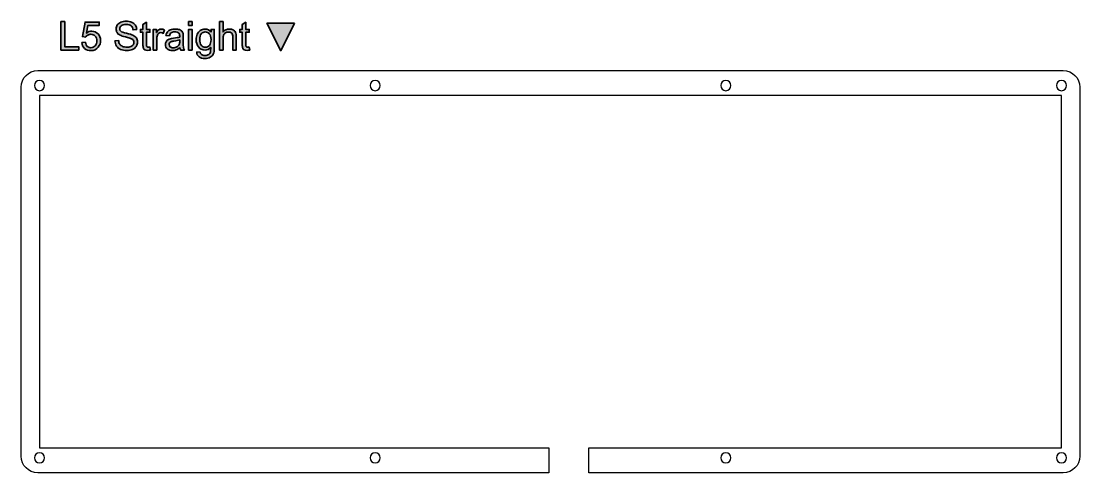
# Model space of a CAD drawing. Header units: millimetres. Extents: x 800 to 1120, y 479 to 616.
import ezdxf

# ---------------------------------------------------------------- set-up
doc = ezdxf.new("R2010")
doc.units = ezdxf.units.MM
doc.header["$MEASUREMENT"] = 0

# ---------------------------------------------------------------- blocks, each defined once
blk = doc.blocks.new('block 2')
at = {"color": 7, "lineweight": 25, "true_color": 0xffffff}
blk.add_open_spline([(959.5, 479.22), (959.5, 479.22), (959.5, 486.74), (959.5, 486.74), (959.5, 486.74), (805.54, 486.74), (805.54, 486.74), (805.54, 486.74), (805.54, 593.26), (805.54, 593.26), (805.54, 593.26), (1114.46, 593.26), (1114.46, 593.26), (1114.46, 593.26), (1114.46, 486.74), (1114.46, 486.74), (1114.46, 486.74), (971.61, 486.74), (971.61, 486.74), (971.61, 486.74), (971.61, 479.22), (971.61, 479.22), (971.61, 479.22), (1114.99, 479.22), (1114.99, 479.22), (1117.75, 479.22), (1119.99, 481.45), (1119.99, 484.22), (1119.99, 484.22), (1119.99, 595.78), (1119.99, 595.78), (1119.99, 598.55), (1117.75, 600.78), (1114.99, 600.78), (1114.99, 600.78), (805.01, 600.78), (805.01, 600.78), (802.25, 600.78), (800.01, 598.55), (800.01, 595.78), (800.01, 595.78), (800.01, 484.22), (800.01, 484.22), (800.01, 481.45), (802.25, 479.22), (805.01, 479.22), (805.01, 479.22), (959.5, 479.22), (959.5, 479.22)], degree=3, knots=[0, 0, 0, 0, 1, 1, 1, 2, 2, 2, 3, 3, 3, 4, 4, 4, 5, 5, 5, 6, 6, 6, 7, 7, 7, 8, 8, 8, 9, 9, 9, 10, 10, 10, 11, 11, 11, 12, 12, 12, 13, 13, 13, 14, 14, 14, 15, 15, 15, 16, 16, 16, 16], dxfattribs=at)
blk = doc.blocks.new('block 3')
at = {"color": 7, "lineweight": 25, "true_color": 0xffffff}
blk.add_open_spline([(1112.91, 483.74), (1112.91, 484.6), (1113.61, 485.29), (1114.46, 485.29), (1115.32, 485.29), (1116.01, 484.6), (1116.01, 483.74), (1116.01, 482.88), (1115.32, 482.19), (1114.46, 482.19), (1113.61, 482.19), (1112.91, 482.88), (1112.91, 483.74), (1112.91, 483.74), (1112.91, 483.74), (1112.91, 483.74)], degree=3, knots=[0, 0, 0, 0, 1, 1, 1, 2, 2, 2, 3, 3, 3, 4, 4, 4, 5, 5, 5, 5], dxfattribs=at)
blk = doc.blocks.new('block 4')
at = {"color": 7, "lineweight": 25, "true_color": 0xffffff}
blk.add_open_spline([(803.99, 596.26), (803.99, 597.12), (804.68, 597.81), (805.54, 597.81), (806.39, 597.81), (807.09, 597.12), (807.09, 596.26), (807.09, 595.4), (806.39, 594.71), (805.54, 594.71), (804.68, 594.71), (803.99, 595.4), (803.99, 596.26), (803.99, 596.26), (803.99, 596.26), (803.99, 596.26)], degree=3, knots=[0, 0, 0, 0, 1, 1, 1, 2, 2, 2, 3, 3, 3, 4, 4, 4, 5, 5, 5, 5], dxfattribs=at)
blk = doc.blocks.new('block 5')
at = {"color": 7, "lineweight": 25, "true_color": 0xffffff}
blk.add_open_spline([(1112.91, 596.26), (1112.91, 597.12), (1113.61, 597.81), (1114.46, 597.81), (1115.32, 597.81), (1116.01, 597.12), (1116.01, 596.26), (1116.01, 595.4), (1115.32, 594.71), (1114.46, 594.71), (1113.61, 594.71), (1112.91, 595.4), (1112.91, 596.26), (1112.91, 596.26), (1112.91, 596.26), (1112.91, 596.26)], degree=3, knots=[0, 0, 0, 0, 1, 1, 1, 2, 2, 2, 3, 3, 3, 4, 4, 4, 5, 5, 5, 5], dxfattribs=at)
blk = doc.blocks.new('block 6')
at = {"color": 7, "lineweight": 25, "true_color": 0xffffff}
blk.add_open_spline([(803.99, 483.74), (803.99, 484.6), (804.68, 485.29), (805.54, 485.29), (806.39, 485.29), (807.09, 484.6), (807.09, 483.74), (807.09, 482.88), (806.39, 482.19), (805.54, 482.19), (804.68, 482.19), (803.99, 482.88), (803.99, 483.74), (803.99, 483.74), (803.99, 483.74), (803.99, 483.74)], degree=3, knots=[0, 0, 0, 0, 1, 1, 1, 2, 2, 2, 3, 3, 3, 4, 4, 4, 5, 5, 5, 5], dxfattribs=at)
blk = doc.blocks.new('block 7')
at = {"color": 7, "lineweight": 25, "true_color": 0xffffff}
blk.add_open_spline([(1011.44, 483.74), (1011.44, 484.6), (1012.14, 485.29), (1012.99, 485.29), (1013.85, 485.29), (1014.54, 484.6), (1014.54, 483.74), (1014.54, 482.88), (1013.85, 482.19), (1012.99, 482.19), (1012.14, 482.19), (1011.44, 482.88), (1011.44, 483.74), (1011.44, 483.74), (1011.44, 483.74), (1011.44, 483.74)], degree=3, knots=[0, 0, 0, 0, 1, 1, 1, 2, 2, 2, 3, 3, 3, 4, 4, 4, 5, 5, 5, 5], dxfattribs=at)
blk = doc.blocks.new('block 8')
at = {"color": 7, "lineweight": 25, "true_color": 0xffffff}
blk.add_open_spline([(905.46, 596.26), (905.46, 597.12), (906.15, 597.81), (907.01, 597.81), (907.86, 597.81), (908.56, 597.12), (908.56, 596.26), (908.56, 595.4), (907.86, 594.71), (907.01, 594.71), (906.15, 594.71), (905.46, 595.4), (905.46, 596.26), (905.46, 596.26), (905.46, 596.26), (905.46, 596.26)], degree=3, knots=[0, 0, 0, 0, 1, 1, 1, 2, 2, 2, 3, 3, 3, 4, 4, 4, 5, 5, 5, 5], dxfattribs=at)
blk = doc.blocks.new('block 9')
at = {"color": 7, "lineweight": 25, "true_color": 0xffffff}
blk.add_open_spline([(1011.44, 596.26), (1011.44, 597.12), (1012.14, 597.81), (1012.99, 597.81), (1013.85, 597.81), (1014.54, 597.12), (1014.54, 596.26), (1014.54, 595.4), (1013.85, 594.71), (1012.99, 594.71), (1012.14, 594.71), (1011.44, 595.4), (1011.44, 596.26), (1011.44, 596.26), (1011.44, 596.26), (1011.44, 596.26)], degree=3, knots=[0, 0, 0, 0, 1, 1, 1, 2, 2, 2, 3, 3, 3, 4, 4, 4, 5, 5, 5, 5], dxfattribs=at)
blk = doc.blocks.new('block 10')
at = {"color": 7, "lineweight": 25, "true_color": 0xffffff}
blk.add_open_spline([(905.46, 483.74), (905.46, 484.6), (906.15, 485.29), (907.01, 485.29), (907.86, 485.29), (908.56, 484.6), (908.56, 483.74), (908.56, 482.88), (907.86, 482.19), (907.01, 482.19), (906.15, 482.19), (905.46, 482.88), (905.46, 483.74), (905.46, 483.74), (905.46, 483.74), (905.46, 483.74)], degree=3, knots=[0, 0, 0, 0, 1, 1, 1, 2, 2, 2, 3, 3, 3, 4, 4, 4, 5, 5, 5, 5], dxfattribs=at)
blk = doc.blocks.new('block 11')
at = {"true_color": 0xed1c24}
h = blk.add_hatch(color=240, dxfattribs=at)
h.dxf.hatch_style = 2
h.paths.add_polyline_path([(812.03, 607), (812.03, 615.59), (813.16, 615.59), (813.16, 608.01), (817.39, 608.01), (817.39, 607)])
h = blk.add_hatch(color=240, dxfattribs=at)
h.dxf.hatch_style = 2
edge = h.paths.add_edge_path()
edge.add_spline(control_points=[(818.32, 609.25), (818.32, 609.25), (819.43, 609.34), (819.43, 609.34), (819.51, 608.8), (819.7, 608.4), (820, 608.13), (820.3, 607.86), (820.66, 607.72), (821.08, 607.72), (821.59, 607.72), (822.02, 607.91), (822.37, 608.29), (822.72, 608.68), (822.89, 609.19), (822.89, 609.82), (822.89, 610.42), (822.73, 610.89), (822.39, 611.24), (822.05, 611.59), (821.61, 611.76), (821.06, 611.76), (820.72, 611.76), (820.41, 611.69), (820.14, 611.53), (819.87, 611.38), (819.65, 611.18), (819.5, 610.93), (819.5, 610.93), (818.51, 611.06), (818.51, 611.06), (818.51, 611.06), (819.34, 615.47), (819.34, 615.47), (819.34, 615.47), (823.61, 615.47), (823.61, 615.47), (823.61, 615.47), (823.61, 614.46), (823.61, 614.46), (823.61, 614.46), (820.18, 614.46), (820.18, 614.46), (820.18, 614.46), (819.72, 612.16), (819.72, 612.16), (820.23, 612.52), (820.78, 612.7), (821.34, 612.7), (822.09, 612.7), (822.72, 612.44), (823.24, 611.92), (823.76, 611.4), (824.01, 610.73), (824.01, 609.91), (824.01, 609.13), (823.79, 608.46), (823.33, 607.9), (822.78, 607.2), (822.03, 606.85), (821.08, 606.85), (820.3, 606.85), (819.66, 607.07), (819.17, 607.51), (818.67, 607.95), (818.39, 608.53), (818.32, 609.25)], knot_values=[0, 0, 0, 0, 1, 1, 1, 2, 2, 2, 3, 3, 3, 4, 4, 4, 5, 5, 5, 6, 6, 6, 7, 7, 7, 8, 8, 8, 9, 9, 9, 10, 10, 10, 11, 11, 11, 12, 12, 12, 13, 13, 13, 14, 14, 14, 15, 15, 15, 16, 16, 16, 17, 17, 17, 18, 18, 18, 19, 19, 19, 20, 20, 20, 21, 21, 21, 22, 22, 22, 22], degree=3, periodic=1)
h = blk.add_hatch(color=240, dxfattribs=at)
h.dxf.hatch_style = 2
edge = h.paths.add_edge_path()
edge.add_spline(control_points=[(828.37, 609.76), (828.37, 609.76), (829.44, 609.85), (829.44, 609.85), (829.49, 609.42), (829.61, 609.07), (829.79, 608.8), (829.98, 608.52), (830.27, 608.3), (830.66, 608.13), (831.05, 607.96), (831.49, 607.87), (831.98, 607.87), (832.41, 607.87), (832.79, 607.94), (833.12, 608.07), (833.46, 608.2), (833.7, 608.37), (833.87, 608.6), (834.03, 608.82), (834.11, 609.07), (834.11, 609.33), (834.11, 609.6), (834.03, 609.84), (833.87, 610.04), (833.72, 610.24), (833.46, 610.41), (833.1, 610.54), (832.87, 610.63), (832.36, 610.77), (831.57, 610.96), (830.78, 611.15), (830.23, 611.33), (829.91, 611.5), (829.5, 611.71), (829.2, 611.98), (829, 612.3), (828.8, 612.62), (828.7, 612.97), (828.7, 613.37), (828.7, 613.8), (828.82, 614.21), (829.06, 614.58), (829.31, 614.96), (829.67, 615.25), (830.14, 615.44), (830.62, 615.64), (831.14, 615.74), (831.72, 615.74), (832.36, 615.74), (832.92, 615.63), (833.4, 615.43), (833.89, 615.22), (834.26, 614.92), (834.53, 614.52), (834.79, 614.12), (834.93, 613.67), (834.95, 613.17), (834.95, 613.17), (833.86, 613.09), (833.86, 613.09), (833.8, 613.63), (833.6, 614.04), (833.26, 614.32), (832.92, 614.6), (832.43, 614.73), (831.77, 614.73), (831.08, 614.73), (830.58, 614.61), (830.26, 614.36), (829.95, 614.1), (829.79, 613.8), (829.79, 613.45), (829.79, 613.14), (829.9, 612.88), (830.12, 612.68), (830.34, 612.48), (830.92, 612.28), (831.84, 612.07), (832.76, 611.86), (833.4, 611.68), (833.74, 611.52), (834.24, 611.29), (834.61, 611), (834.85, 610.65), (835.09, 610.29), (835.21, 609.89), (835.21, 609.43), (835.21, 608.97), (835.07, 608.54), (834.81, 608.13), (834.55, 607.73), (834.17, 607.42), (833.68, 607.19), (833.19, 606.97), (832.64, 606.85), (832.03, 606.85), (831.25, 606.85), (830.6, 606.97), (830.08, 607.19), (829.55, 607.42), (829.14, 607.76), (828.84, 608.22), (828.54, 608.67), (828.38, 609.19), (828.37, 609.76)], knot_values=[0, 0, 0, 0, 1, 1, 1, 2, 2, 2, 3, 3, 3, 4, 4, 4, 5, 5, 5, 6, 6, 6, 7, 7, 7, 8, 8, 8, 9, 9, 9, 10, 10, 10, 11, 11, 11, 12, 12, 12, 13, 13, 13, 14, 14, 14, 15, 15, 15, 16, 16, 16, 17, 17, 17, 18, 18, 18, 19, 19, 19, 20, 20, 20, 21, 21, 21, 22, 22, 22, 23, 23, 23, 24, 24, 24, 25, 25, 25, 26, 26, 26, 27, 27, 27, 28, 28, 28, 29, 29, 29, 30, 30, 30, 31, 31, 31, 32, 32, 32, 33, 33, 33, 34, 34, 34, 35, 35, 35, 35], degree=3, periodic=1)
h = blk.add_hatch(color=240, dxfattribs=at)
h.dxf.hatch_style = 2
edge = h.paths.add_edge_path()
edge.add_spline(control_points=[(838.93, 607.94), (838.93, 607.94), (839.08, 607.01), (839.08, 607.01), (838.78, 606.95), (838.52, 606.92), (838.28, 606.92), (837.9, 606.92), (837.6, 606.98), (837.39, 607.1), (837.18, 607.22), (837.03, 607.38), (836.95, 607.58), (836.86, 607.77), (836.82, 608.19), (836.82, 608.82), (836.82, 608.82), (836.82, 612.4), (836.82, 612.4), (836.82, 612.4), (836.04, 612.4), (836.04, 612.4), (836.04, 612.4), (836.04, 613.22), (836.04, 613.22), (836.04, 613.22), (836.82, 613.22), (836.82, 613.22), (836.82, 613.22), (836.82, 614.76), (836.82, 614.76), (836.82, 614.76), (837.87, 615.4), (837.87, 615.4), (837.87, 615.4), (837.87, 613.22), (837.87, 613.22), (837.87, 613.22), (838.93, 613.22), (838.93, 613.22), (838.93, 613.22), (838.93, 612.4), (838.93, 612.4), (838.93, 612.4), (837.87, 612.4), (837.87, 612.4), (837.87, 612.4), (837.87, 608.76), (837.87, 608.76), (837.87, 608.46), (837.88, 608.27), (837.92, 608.18), (837.96, 608.1), (838.02, 608.03), (838.1, 607.98), (838.19, 607.93), (838.31, 607.9), (838.46, 607.9), (838.58, 607.9), (838.73, 607.92), (838.93, 607.94)], knot_values=[0, 0, 0, 0, 1, 1, 1, 2, 2, 2, 3, 3, 3, 4, 4, 4, 5, 5, 5, 6, 6, 6, 7, 7, 7, 8, 8, 8, 9, 9, 9, 10, 10, 10, 11, 11, 11, 12, 12, 12, 13, 13, 13, 14, 14, 14, 15, 15, 15, 16, 16, 16, 17, 17, 17, 18, 18, 18, 19, 19, 19, 20, 20, 20, 20], degree=3, periodic=1)
h = blk.add_hatch(color=240, dxfattribs=at)
h.dxf.hatch_style = 2
h.paths.add_polyline_path([(850.63, 614.38), (850.63, 615.59), (851.69, 615.59), (851.69, 614.38)])
h.paths.add_polyline_path([(850.63, 607), (850.63, 613.22), (851.69, 613.22), (851.69, 607)])
h = blk.add_hatch(color=240, dxfattribs=at)
h.dxf.hatch_style = 2
edge = h.paths.add_edge_path()
edge.add_spline(control_points=[(859.97, 607), (859.97, 607), (859.97, 615.59), (859.97, 615.59), (859.97, 615.59), (861.02, 615.59), (861.02, 615.59), (861.02, 615.59), (861.02, 612.51), (861.02, 612.51), (861.51, 613.08), (862.13, 613.36), (862.88, 613.36), (863.35, 613.36), (863.75, 613.27), (864.09, 613.09), (864.43, 612.91), (864.67, 612.66), (864.82, 612.34), (864.96, 612.02), (865.04, 611.55), (865.04, 610.94), (865.04, 610.94), (865.04, 607), (865.04, 607), (865.04, 607), (863.98, 607), (863.98, 607), (863.98, 607), (863.98, 610.94), (863.98, 610.94), (863.98, 611.47), (863.87, 611.85), (863.64, 612.09), (863.41, 612.33), (863.09, 612.46), (862.67, 612.46), (862.36, 612.46), (862.06, 612.37), (861.79, 612.21), (861.51, 612.05), (861.31, 611.83), (861.2, 611.55), (861.08, 611.28), (861.02, 610.89), (861.02, 610.4), (861.02, 610.4), (861.02, 607), (861.02, 607), (861.02, 607), (859.97, 607), (859.97, 607)], knot_values=[0, 0, 0, 0, 1, 1, 1, 2, 2, 2, 3, 3, 3, 4, 4, 4, 5, 5, 5, 6, 6, 6, 7, 7, 7, 8, 8, 8, 9, 9, 9, 10, 10, 10, 11, 11, 11, 12, 12, 12, 13, 13, 13, 14, 14, 14, 15, 15, 15, 16, 16, 16, 17, 17, 17, 17], degree=3, periodic=1)
h = blk.add_hatch(color=240, dxfattribs=at)
h.dxf.hatch_style = 2
edge = h.paths.add_edge_path()
edge.add_spline(control_points=[(868.94, 607.94), (868.94, 607.94), (869.1, 607.01), (869.1, 607.01), (868.8, 606.95), (868.53, 606.92), (868.3, 606.92), (867.92, 606.92), (867.62, 606.98), (867.41, 607.1), (867.2, 607.22), (867.05, 607.38), (866.96, 607.58), (866.88, 607.77), (866.83, 608.19), (866.83, 608.82), (866.83, 608.82), (866.83, 612.4), (866.83, 612.4), (866.83, 612.4), (866.06, 612.4), (866.06, 612.4), (866.06, 612.4), (866.06, 613.22), (866.06, 613.22), (866.06, 613.22), (866.83, 613.22), (866.83, 613.22), (866.83, 613.22), (866.83, 614.76), (866.83, 614.76), (866.83, 614.76), (867.88, 615.4), (867.88, 615.4), (867.88, 615.4), (867.88, 613.22), (867.88, 613.22), (867.88, 613.22), (868.94, 613.22), (868.94, 613.22), (868.94, 613.22), (868.94, 612.4), (868.94, 612.4), (868.94, 612.4), (867.88, 612.4), (867.88, 612.4), (867.88, 612.4), (867.88, 608.76), (867.88, 608.76), (867.88, 608.46), (867.9, 608.27), (867.94, 608.18), (867.98, 608.1), (868.04, 608.03), (868.12, 607.98), (868.2, 607.93), (868.32, 607.9), (868.48, 607.9), (868.6, 607.9), (868.75, 607.92), (868.94, 607.94)], knot_values=[0, 0, 0, 0, 1, 1, 1, 2, 2, 2, 3, 3, 3, 4, 4, 4, 5, 5, 5, 6, 6, 6, 7, 7, 7, 8, 8, 8, 9, 9, 9, 10, 10, 10, 11, 11, 11, 12, 12, 12, 13, 13, 13, 14, 14, 14, 15, 15, 15, 16, 16, 16, 17, 17, 17, 18, 18, 18, 19, 19, 19, 20, 20, 20, 20], degree=3, periodic=1)
h = blk.add_hatch(color=240, dxfattribs=at)
h.dxf.hatch_style = 2
h.paths.add_polyline_path([(882.62, 615.13), (878.46, 606.82), (874.3, 615.13)])
h = blk.add_hatch(color=240, dxfattribs=at)
h.dxf.hatch_style = 2
edge = h.paths.add_edge_path()
edge.add_spline(control_points=[(839.95, 607), (839.95, 607), (839.95, 613.22), (839.95, 613.22), (839.95, 613.22), (840.89, 613.22), (840.89, 613.22), (840.89, 613.22), (840.89, 612.28), (840.89, 612.28), (841.14, 612.72), (841.36, 613.01), (841.57, 613.15), (841.77, 613.29), (842, 613.36), (842.24, 613.36), (842.6, 613.36), (842.96, 613.25), (843.33, 613.02), (843.33, 613.02), (842.96, 612.04), (842.96, 612.04), (842.71, 612.2), (842.45, 612.27), (842.19, 612.27), (841.96, 612.27), (841.75, 612.2), (841.57, 612.07), (841.38, 611.93), (841.25, 611.73), (841.18, 611.49), (841.06, 611.11), (841, 610.7), (841, 610.26), (841, 610.26), (841, 607), (841, 607), (841, 607), (839.95, 607), (839.95, 607)], knot_values=[0, 0, 0, 0, 1, 1, 1, 2, 2, 2, 3, 3, 3, 4, 4, 4, 5, 5, 5, 6, 6, 6, 7, 7, 7, 8, 8, 8, 9, 9, 9, 10, 10, 10, 11, 11, 11, 12, 12, 12, 13, 13, 13, 13], degree=3, periodic=1)
h = blk.add_hatch(color=240, dxfattribs=at)
h.dxf.hatch_style = 2
edge = h.paths.add_edge_path()
edge.add_spline(control_points=[(848.01, 607.77), (847.62, 607.44), (847.25, 607.2), (846.89, 607.06), (846.52, 606.93), (846.14, 606.86), (845.72, 606.86), (845.04, 606.86), (844.51, 607.03), (844.15, 607.36), (843.78, 607.69), (843.6, 608.12), (843.6, 608.64), (843.6, 608.95), (843.67, 609.22), (843.8, 609.48), (843.94, 609.73), (844.12, 609.93), (844.35, 610.08), (844.57, 610.23), (844.83, 610.35), (845.11, 610.43), (845.31, 610.48), (845.63, 610.54), (846.04, 610.59), (846.9, 610.69), (847.52, 610.81), (847.93, 610.95), (847.93, 611.09), (847.93, 611.19), (847.93, 611.22), (847.93, 611.65), (847.83, 611.96), (847.63, 612.13), (847.36, 612.37), (846.96, 612.49), (846.43, 612.49), (845.94, 612.49), (845.57, 612.4), (845.33, 612.23), (845.1, 612.06), (844.92, 611.75), (844.81, 611.31), (844.81, 611.31), (843.78, 611.45), (843.78, 611.45), (843.87, 611.89), (844.03, 612.25), (844.24, 612.52), (844.46, 612.79), (844.77, 613), (845.17, 613.14), (845.58, 613.29), (846.05, 613.36), (846.58, 613.36), (847.12, 613.36), (847.55, 613.3), (847.88, 613.18), (848.21, 613.05), (848.46, 612.89), (848.61, 612.7), (848.77, 612.51), (848.88, 612.28), (848.94, 611.99), (848.97, 611.81), (848.99, 611.48), (848.99, 611.01), (848.99, 611.01), (848.99, 609.61), (848.99, 609.61), (848.99, 608.63), (849.01, 608.01), (849.06, 607.75), (849.1, 607.49), (849.19, 607.24), (849.33, 607), (849.33, 607), (848.22, 607), (848.22, 607), (848.12, 607.22), (848.04, 607.47), (848.01, 607.77)], knot_values=[0, 0, 0, 0, 1, 1, 1, 2, 2, 2, 3, 3, 3, 4, 4, 4, 5, 5, 5, 6, 6, 6, 7, 7, 7, 8, 8, 8, 9, 9, 9, 10, 10, 10, 11, 11, 11, 12, 12, 12, 13, 13, 13, 14, 14, 14, 15, 15, 15, 16, 16, 16, 17, 17, 17, 18, 18, 18, 19, 19, 19, 20, 20, 20, 21, 21, 21, 22, 22, 22, 23, 23, 23, 24, 24, 24, 25, 25, 25, 26, 26, 26, 27, 27, 27, 27], degree=3, periodic=1)
edge = h.paths.add_edge_path()
edge.add_spline(control_points=[(847.93, 610.12), (847.54, 609.97), (846.97, 609.83), (846.2, 609.72), (845.77, 609.66), (845.46, 609.59), (845.28, 609.51), (845.1, 609.44), (844.96, 609.32), (844.87, 609.17), (844.77, 609.02), (844.72, 608.85), (844.72, 608.67), (844.72, 608.39), (844.83, 608.15), (845.04, 607.97), (845.25, 607.78), (845.56, 607.69), (845.97, 607.69), (846.38, 607.69), (846.74, 607.77), (847.06, 607.95), (847.37, 608.13), (847.61, 608.37), (847.76, 608.68), (847.87, 608.92), (847.93, 609.27), (847.93, 609.74), (847.93, 609.74), (847.93, 610.12), (847.93, 610.12)], knot_values=[0, 0, 0, 0, 1, 1, 1, 2, 2, 2, 3, 3, 3, 4, 4, 4, 5, 5, 5, 6, 6, 6, 7, 7, 7, 8, 8, 8, 9, 9, 9, 10, 10, 10, 10], degree=3, periodic=1)
h = blk.add_hatch(color=240, dxfattribs=at)
h.dxf.hatch_style = 2
edge = h.paths.add_edge_path()
edge.add_spline(control_points=[(853.1, 606.48), (853.1, 606.48), (854.12, 606.33), (854.12, 606.33), (854.17, 606.02), (854.29, 605.79), (854.48, 605.64), (854.74, 605.45), (855.1, 605.35), (855.55, 605.35), (856.04, 605.35), (856.42, 605.45), (856.69, 605.64), (856.95, 605.84), (857.13, 606.11), (857.22, 606.46), (857.28, 606.68), (857.3, 607.13), (857.3, 607.81), (856.84, 607.27), (856.27, 607), (855.58, 607), (854.72, 607), (854.06, 607.31), (853.59, 607.93), (853.12, 608.54), (852.89, 609.28), (852.89, 610.15), (852.89, 610.74), (853, 611.29), (853.21, 611.79), (853.43, 612.29), (853.74, 612.68), (854.15, 612.95), (854.55, 613.23), (855.03, 613.36), (855.58, 613.36), (856.32, 613.36), (856.92, 613.07), (857.4, 612.47), (857.4, 612.47), (857.4, 613.22), (857.4, 613.22), (857.4, 613.22), (858.37, 613.22), (858.37, 613.22), (858.37, 613.22), (858.37, 607.84), (858.37, 607.84), (858.37, 606.87), (858.27, 606.19), (858.08, 605.78), (857.88, 605.38), (857.57, 605.06), (857.14, 604.83), (856.71, 604.59), (856.19, 604.47), (855.56, 604.47), (854.82, 604.47), (854.22, 604.64), (853.76, 604.98), (853.3, 605.31), (853.08, 605.81), (853.1, 606.48)], knot_values=[0, 0, 0, 0, 1, 1, 1, 2, 2, 2, 3, 3, 3, 4, 4, 4, 5, 5, 5, 6, 6, 6, 7, 7, 7, 8, 8, 8, 9, 9, 9, 10, 10, 10, 11, 11, 11, 12, 12, 12, 13, 13, 13, 14, 14, 14, 15, 15, 15, 16, 16, 16, 17, 17, 17, 18, 18, 18, 19, 19, 19, 20, 20, 20, 21, 21, 21, 21], degree=3, periodic=1)
edge = h.paths.add_edge_path()
edge.add_spline(control_points=[(853.97, 610.22), (853.97, 609.41), (854.13, 608.81), (854.46, 608.44), (854.78, 608.06), (855.19, 607.87), (855.68, 607.87), (856.16, 607.87), (856.57, 608.06), (856.9, 608.43), (857.22, 608.81), (857.39, 609.39), (857.39, 610.19), (857.39, 610.95), (857.22, 611.52), (856.88, 611.91), (856.54, 612.3), (856.14, 612.49), (855.66, 612.49), (855.19, 612.49), (854.79, 612.3), (854.46, 611.92), (854.14, 611.54), (853.97, 610.97), (853.97, 610.22)], knot_values=[0, 0, 0, 0, 1, 1, 1, 2, 2, 2, 3, 3, 3, 4, 4, 4, 5, 5, 5, 6, 6, 6, 7, 7, 7, 8, 8, 8, 8], degree=3, periodic=1)
at = {"color": 240, "lineweight": 35, "true_color": 0xed1c24}
for points in [[(812.03, 607), (812.03, 615.59), (813.16, 615.59), (813.16, 608.01), (817.39, 608.01), (817.39, 607), (812.03, 607)], [(850.63, 614.38), (850.63, 615.59), (851.69, 615.59), (851.69, 614.38), (850.63, 614.38)], [(882.62, 615.13), (878.46, 606.82), (874.3, 615.13), (882.62, 615.13)], [(850.63, 607), (850.63, 613.22), (851.69, 613.22), (851.69, 607), (850.63, 607)]]:
    blk.add_lwpolyline(points, dxfattribs=at)
for points, knots in [([(818.32, 609.25), (818.32, 609.25), (819.43, 609.34), (819.43, 609.34), (819.51, 608.8), (819.7, 608.4), (820, 608.13), (820.3, 607.86), (820.66, 607.72), (821.08, 607.72), (821.59, 607.72), (822.02, 607.91), (822.37, 608.29), (822.72, 608.68), (822.89, 609.19), (822.89, 609.82), (822.89, 610.42), (822.73, 610.89), (822.39, 611.24), (822.05, 611.59), (821.61, 611.76), (821.06, 611.76), (820.72, 611.76), (820.41, 611.69), (820.14, 611.53), (819.87, 611.38), (819.65, 611.18), (819.5, 610.93), (819.5, 610.93), (818.51, 611.06), (818.51, 611.06), (818.51, 611.06), (819.34, 615.47), (819.34, 615.47), (819.34, 615.47), (823.61, 615.47), (823.61, 615.47), (823.61, 615.47), (823.61, 614.46), (823.61, 614.46), (823.61, 614.46), (820.18, 614.46), (820.18, 614.46), (820.18, 614.46), (819.72, 612.16), (819.72, 612.16), (820.23, 612.52), (820.78, 612.7), (821.34, 612.7), (822.09, 612.7), (822.72, 612.44), (823.24, 611.92), (823.76, 611.4), (824.01, 610.73), (824.01, 609.91), (824.01, 609.13), (823.79, 608.46), (823.33, 607.9), (822.78, 607.2), (822.03, 606.85), (821.08, 606.85), (820.3, 606.85), (819.66, 607.07), (819.17, 607.51), (818.67, 607.95), (818.39, 608.53), (818.32, 609.25)], [0, 0, 0, 0, 1, 1, 1, 2, 2, 2, 3, 3, 3, 4, 4, 4, 5, 5, 5, 6, 6, 6, 7, 7, 7, 8, 8, 8, 9, 9, 9, 10, 10, 10, 11, 11, 11, 12, 12, 12, 13, 13, 13, 14, 14, 14, 15, 15, 15, 16, 16, 16, 17, 17, 17, 18, 18, 18, 19, 19, 19, 20, 20, 20, 21, 21, 21, 22, 22, 22, 22]), ([(828.37, 609.76), (828.37, 609.76), (829.44, 609.85), (829.44, 609.85), (829.49, 609.42), (829.61, 609.07), (829.79, 608.8), (829.98, 608.52), (830.27, 608.3), (830.66, 608.13), (831.05, 607.96), (831.49, 607.87), (831.98, 607.87), (832.41, 607.87), (832.79, 607.94), (833.12, 608.07), (833.46, 608.2), (833.7, 608.37), (833.87, 608.6), (834.03, 608.82), (834.11, 609.07), (834.11, 609.33), (834.11, 609.6), (834.03, 609.84), (833.87, 610.04), (833.72, 610.24), (833.46, 610.41), (833.1, 610.54), (832.87, 610.63), (832.36, 610.77), (831.57, 610.96), (830.78, 611.15), (830.23, 611.33), (829.91, 611.5), (829.5, 611.71), (829.2, 611.98), (829, 612.3), (828.8, 612.62), (828.7, 612.97), (828.7, 613.37), (828.7, 613.8), (828.82, 614.21), (829.06, 614.58), (829.31, 614.96), (829.67, 615.25), (830.14, 615.44), (830.62, 615.64), (831.14, 615.74), (831.72, 615.74), (832.36, 615.74), (832.92, 615.63), (833.4, 615.43), (833.89, 615.22), (834.26, 614.92), (834.53, 614.52), (834.79, 614.12), (834.93, 613.67), (834.95, 613.17), (834.95, 613.17), (833.86, 613.09), (833.86, 613.09), (833.8, 613.63), (833.6, 614.04), (833.26, 614.32), (832.92, 614.6), (832.43, 614.73), (831.77, 614.73), (831.08, 614.73), (830.58, 614.61), (830.26, 614.36), (829.95, 614.1), (829.79, 613.8), (829.79, 613.45), (829.79, 613.14), (829.9, 612.88), (830.12, 612.68), (830.34, 612.48), (830.92, 612.28), (831.84, 612.07), (832.76, 611.86), (833.4, 611.68), (833.74, 611.52), (834.24, 611.29), (834.61, 611), (834.85, 610.65), (835.09, 610.29), (835.21, 609.89), (835.21, 609.43), (835.21, 608.97), (835.07, 608.54), (834.81, 608.13), (834.55, 607.73), (834.17, 607.42), (833.68, 607.19), (833.19, 606.97), (832.64, 606.85), (832.03, 606.85), (831.25, 606.85), (830.6, 606.97), (830.08, 607.19), (829.55, 607.42), (829.14, 607.76), (828.84, 608.22), (828.54, 608.67), (828.38, 609.19), (828.37, 609.76)], [0, 0, 0, 0, 1, 1, 1, 2, 2, 2, 3, 3, 3, 4, 4, 4, 5, 5, 5, 6, 6, 6, 7, 7, 7, 8, 8, 8, 9, 9, 9, 10, 10, 10, 11, 11, 11, 12, 12, 12, 13, 13, 13, 14, 14, 14, 15, 15, 15, 16, 16, 16, 17, 17, 17, 18, 18, 18, 19, 19, 19, 20, 20, 20, 21, 21, 21, 22, 22, 22, 23, 23, 23, 24, 24, 24, 25, 25, 25, 26, 26, 26, 27, 27, 27, 28, 28, 28, 29, 29, 29, 30, 30, 30, 31, 31, 31, 32, 32, 32, 33, 33, 33, 34, 34, 34, 35, 35, 35, 35]), ([(838.93, 607.94), (838.93, 607.94), (839.08, 607.01), (839.08, 607.01), (838.78, 606.95), (838.52, 606.92), (838.28, 606.92), (837.9, 606.92), (837.6, 606.98), (837.39, 607.1), (837.18, 607.22), (837.03, 607.38), (836.95, 607.58), (836.86, 607.77), (836.82, 608.19), (836.82, 608.82), (836.82, 608.82), (836.82, 612.4), (836.82, 612.4), (836.82, 612.4), (836.04, 612.4), (836.04, 612.4), (836.04, 612.4), (836.04, 613.22), (836.04, 613.22), (836.04, 613.22), (836.82, 613.22), (836.82, 613.22), (836.82, 613.22), (836.82, 614.76), (836.82, 614.76), (836.82, 614.76), (837.87, 615.4), (837.87, 615.4), (837.87, 615.4), (837.87, 613.22), (837.87, 613.22), (837.87, 613.22), (838.93, 613.22), (838.93, 613.22), (838.93, 613.22), (838.93, 612.4), (838.93, 612.4), (838.93, 612.4), (837.87, 612.4), (837.87, 612.4), (837.87, 612.4), (837.87, 608.76), (837.87, 608.76), (837.87, 608.46), (837.88, 608.27), (837.92, 608.18), (837.96, 608.1), (838.02, 608.03), (838.1, 607.98), (838.19, 607.93), (838.31, 607.9), (838.46, 607.9), (838.58, 607.9), (838.73, 607.92), (838.93, 607.94)], [0, 0, 0, 0, 1, 1, 1, 2, 2, 2, 3, 3, 3, 4, 4, 4, 5, 5, 5, 6, 6, 6, 7, 7, 7, 8, 8, 8, 9, 9, 9, 10, 10, 10, 11, 11, 11, 12, 12, 12, 13, 13, 13, 14, 14, 14, 15, 15, 15, 16, 16, 16, 17, 17, 17, 18, 18, 18, 19, 19, 19, 20, 20, 20, 20]), ([(859.97, 607), (859.97, 607), (859.97, 615.59), (859.97, 615.59), (859.97, 615.59), (861.02, 615.59), (861.02, 615.59), (861.02, 615.59), (861.02, 612.51), (861.02, 612.51), (861.51, 613.08), (862.13, 613.36), (862.88, 613.36), (863.35, 613.36), (863.75, 613.27), (864.09, 613.09), (864.43, 612.91), (864.67, 612.66), (864.82, 612.34), (864.96, 612.02), (865.04, 611.55), (865.04, 610.94), (865.04, 610.94), (865.04, 607), (865.04, 607), (865.04, 607), (863.98, 607), (863.98, 607), (863.98, 607), (863.98, 610.94), (863.98, 610.94), (863.98, 611.47), (863.87, 611.85), (863.64, 612.09), (863.41, 612.33), (863.09, 612.46), (862.67, 612.46), (862.36, 612.46), (862.06, 612.37), (861.79, 612.21), (861.51, 612.05), (861.31, 611.83), (861.2, 611.55), (861.08, 611.28), (861.02, 610.89), (861.02, 610.4), (861.02, 610.4), (861.02, 607), (861.02, 607), (861.02, 607), (859.97, 607), (859.97, 607)], [0, 0, 0, 0, 1, 1, 1, 2, 2, 2, 3, 3, 3, 4, 4, 4, 5, 5, 5, 6, 6, 6, 7, 7, 7, 8, 8, 8, 9, 9, 9, 10, 10, 10, 11, 11, 11, 12, 12, 12, 13, 13, 13, 14, 14, 14, 15, 15, 15, 16, 16, 16, 17, 17, 17, 17]), ([(868.94, 607.94), (868.94, 607.94), (869.1, 607.01), (869.1, 607.01), (868.8, 606.95), (868.53, 606.92), (868.3, 606.92), (867.92, 606.92), (867.62, 606.98), (867.41, 607.1), (867.2, 607.22), (867.05, 607.38), (866.96, 607.58), (866.88, 607.77), (866.83, 608.19), (866.83, 608.82), (866.83, 608.82), (866.83, 612.4), (866.83, 612.4), (866.83, 612.4), (866.06, 612.4), (866.06, 612.4), (866.06, 612.4), (866.06, 613.22), (866.06, 613.22), (866.06, 613.22), (866.83, 613.22), (866.83, 613.22), (866.83, 613.22), (866.83, 614.76), (866.83, 614.76), (866.83, 614.76), (867.88, 615.4), (867.88, 615.4), (867.88, 615.4), (867.88, 613.22), (867.88, 613.22), (867.88, 613.22), (868.94, 613.22), (868.94, 613.22), (868.94, 613.22), (868.94, 612.4), (868.94, 612.4), (868.94, 612.4), (867.88, 612.4), (867.88, 612.4), (867.88, 612.4), (867.88, 608.76), (867.88, 608.76), (867.88, 608.46), (867.9, 608.27), (867.94, 608.18), (867.98, 608.1), (868.04, 608.03), (868.12, 607.98), (868.2, 607.93), (868.32, 607.9), (868.48, 607.9), (868.6, 607.9), (868.75, 607.92), (868.94, 607.94)], [0, 0, 0, 0, 1, 1, 1, 2, 2, 2, 3, 3, 3, 4, 4, 4, 5, 5, 5, 6, 6, 6, 7, 7, 7, 8, 8, 8, 9, 9, 9, 10, 10, 10, 11, 11, 11, 12, 12, 12, 13, 13, 13, 14, 14, 14, 15, 15, 15, 16, 16, 16, 17, 17, 17, 18, 18, 18, 19, 19, 19, 20, 20, 20, 20]), ([(839.95, 607), (839.95, 607), (839.95, 613.22), (839.95, 613.22), (839.95, 613.22), (840.89, 613.22), (840.89, 613.22), (840.89, 613.22), (840.89, 612.28), (840.89, 612.28), (841.14, 612.72), (841.36, 613.01), (841.57, 613.15), (841.77, 613.29), (842, 613.36), (842.24, 613.36), (842.6, 613.36), (842.96, 613.25), (843.33, 613.02), (843.33, 613.02), (842.96, 612.04), (842.96, 612.04), (842.71, 612.2), (842.45, 612.27), (842.19, 612.27), (841.96, 612.27), (841.75, 612.2), (841.57, 612.07), (841.38, 611.93), (841.25, 611.73), (841.18, 611.49), (841.06, 611.11), (841, 610.7), (841, 610.26), (841, 610.26), (841, 607), (841, 607), (841, 607), (839.95, 607), (839.95, 607)], [0, 0, 0, 0, 1, 1, 1, 2, 2, 2, 3, 3, 3, 4, 4, 4, 5, 5, 5, 6, 6, 6, 7, 7, 7, 8, 8, 8, 9, 9, 9, 10, 10, 10, 11, 11, 11, 12, 12, 12, 13, 13, 13, 13]), ([(848.01, 607.77), (847.62, 607.44), (847.25, 607.2), (846.89, 607.06), (846.52, 606.93), (846.14, 606.86), (845.72, 606.86), (845.04, 606.86), (844.51, 607.03), (844.15, 607.36), (843.78, 607.69), (843.6, 608.12), (843.6, 608.64), (843.6, 608.95), (843.67, 609.22), (843.8, 609.48), (843.94, 609.73), (844.12, 609.93), (844.35, 610.08), (844.57, 610.23), (844.83, 610.35), (845.11, 610.43), (845.31, 610.48), (845.63, 610.54), (846.04, 610.59), (846.9, 610.69), (847.52, 610.81), (847.93, 610.95), (847.93, 611.09), (847.93, 611.19), (847.93, 611.22), (847.93, 611.65), (847.83, 611.96), (847.63, 612.13), (847.36, 612.37), (846.96, 612.49), (846.43, 612.49), (845.94, 612.49), (845.57, 612.4), (845.33, 612.23), (845.1, 612.06), (844.92, 611.75), (844.81, 611.31), (844.81, 611.31), (843.78, 611.45), (843.78, 611.45), (843.87, 611.89), (844.03, 612.25), (844.24, 612.52), (844.46, 612.79), (844.77, 613), (845.17, 613.14), (845.58, 613.29), (846.05, 613.36), (846.58, 613.36), (847.12, 613.36), (847.55, 613.3), (847.88, 613.18), (848.21, 613.05), (848.46, 612.89), (848.61, 612.7), (848.77, 612.51), (848.88, 612.28), (848.94, 611.99), (848.97, 611.81), (848.99, 611.48), (848.99, 611.01), (848.99, 611.01), (848.99, 609.61), (848.99, 609.61), (848.99, 608.63), (849.01, 608.01), (849.06, 607.75), (849.1, 607.49), (849.19, 607.24), (849.33, 607), (849.33, 607), (848.22, 607), (848.22, 607), (848.12, 607.22), (848.04, 607.47), (848.01, 607.77)], [0, 0, 0, 0, 1, 1, 1, 2, 2, 2, 3, 3, 3, 4, 4, 4, 5, 5, 5, 6, 6, 6, 7, 7, 7, 8, 8, 8, 9, 9, 9, 10, 10, 10, 11, 11, 11, 12, 12, 12, 13, 13, 13, 14, 14, 14, 15, 15, 15, 16, 16, 16, 17, 17, 17, 18, 18, 18, 19, 19, 19, 20, 20, 20, 21, 21, 21, 22, 22, 22, 23, 23, 23, 24, 24, 24, 25, 25, 25, 26, 26, 26, 27, 27, 27, 27]), ([(853.1, 606.48), (853.1, 606.48), (854.12, 606.33), (854.12, 606.33), (854.17, 606.02), (854.29, 605.79), (854.48, 605.64), (854.74, 605.45), (855.1, 605.35), (855.55, 605.35), (856.04, 605.35), (856.42, 605.45), (856.69, 605.64), (856.95, 605.84), (857.13, 606.11), (857.22, 606.46), (857.28, 606.68), (857.3, 607.13), (857.3, 607.81), (856.84, 607.27), (856.27, 607), (855.58, 607), (854.72, 607), (854.06, 607.31), (853.59, 607.93), (853.12, 608.54), (852.89, 609.28), (852.89, 610.15), (852.89, 610.74), (853, 611.29), (853.21, 611.79), (853.43, 612.29), (853.74, 612.68), (854.15, 612.95), (854.55, 613.23), (855.03, 613.36), (855.58, 613.36), (856.32, 613.36), (856.92, 613.07), (857.4, 612.47), (857.4, 612.47), (857.4, 613.22), (857.4, 613.22), (857.4, 613.22), (858.37, 613.22), (858.37, 613.22), (858.37, 613.22), (858.37, 607.84), (858.37, 607.84), (858.37, 606.87), (858.27, 606.19), (858.08, 605.78), (857.88, 605.38), (857.57, 605.06), (857.14, 604.83), (856.71, 604.59), (856.19, 604.47), (855.56, 604.47), (854.82, 604.47), (854.22, 604.64), (853.76, 604.98), (853.3, 605.31), (853.08, 605.81), (853.1, 606.48)], [0, 0, 0, 0, 1, 1, 1, 2, 2, 2, 3, 3, 3, 4, 4, 4, 5, 5, 5, 6, 6, 6, 7, 7, 7, 8, 8, 8, 9, 9, 9, 10, 10, 10, 11, 11, 11, 12, 12, 12, 13, 13, 13, 14, 14, 14, 15, 15, 15, 16, 16, 16, 17, 17, 17, 18, 18, 18, 19, 19, 19, 20, 20, 20, 21, 21, 21, 21]), ([(853.97, 610.22), (853.97, 609.41), (854.13, 608.81), (854.46, 608.44), (854.78, 608.06), (855.19, 607.87), (855.68, 607.87), (856.16, 607.87), (856.57, 608.06), (856.9, 608.43), (857.22, 608.81), (857.39, 609.39), (857.39, 610.19), (857.39, 610.95), (857.22, 611.52), (856.88, 611.91), (856.54, 612.3), (856.14, 612.49), (855.66, 612.49), (855.19, 612.49), (854.79, 612.3), (854.46, 611.92), (854.14, 611.54), (853.97, 610.97), (853.97, 610.22)], [0, 0, 0, 0, 1, 1, 1, 2, 2, 2, 3, 3, 3, 4, 4, 4, 5, 5, 5, 6, 6, 6, 7, 7, 7, 8, 8, 8, 8]), ([(847.93, 610.12), (847.54, 609.97), (846.97, 609.83), (846.2, 609.72), (845.77, 609.66), (845.46, 609.59), (845.28, 609.51), (845.1, 609.44), (844.96, 609.32), (844.87, 609.17), (844.77, 609.02), (844.72, 608.85), (844.72, 608.67), (844.72, 608.39), (844.83, 608.15), (845.04, 607.97), (845.25, 607.78), (845.56, 607.69), (845.97, 607.69), (846.38, 607.69), (846.74, 607.77), (847.06, 607.95), (847.37, 608.13), (847.61, 608.37), (847.76, 608.68), (847.87, 608.92), (847.93, 609.27), (847.93, 609.74), (847.93, 609.74), (847.93, 610.12), (847.93, 610.12)], [0, 0, 0, 0, 1, 1, 1, 2, 2, 2, 3, 3, 3, 4, 4, 4, 5, 5, 5, 6, 6, 6, 7, 7, 7, 8, 8, 8, 9, 9, 9, 10, 10, 10, 10])]:
    blk.add_open_spline(points, degree=3, knots=knots, dxfattribs=at)

msp = doc.modelspace()

# ---------------------------------------------------------------- block references
for name in ['block 11', 'block 2', 'block 4', 'block 8', 'block 9', 'block 5', 'block 6', 'block 10', 'block 7', 'block 3']:
    msp.add_blockref(name, (0, 0))

doc.saveas('drawing.dxf')
